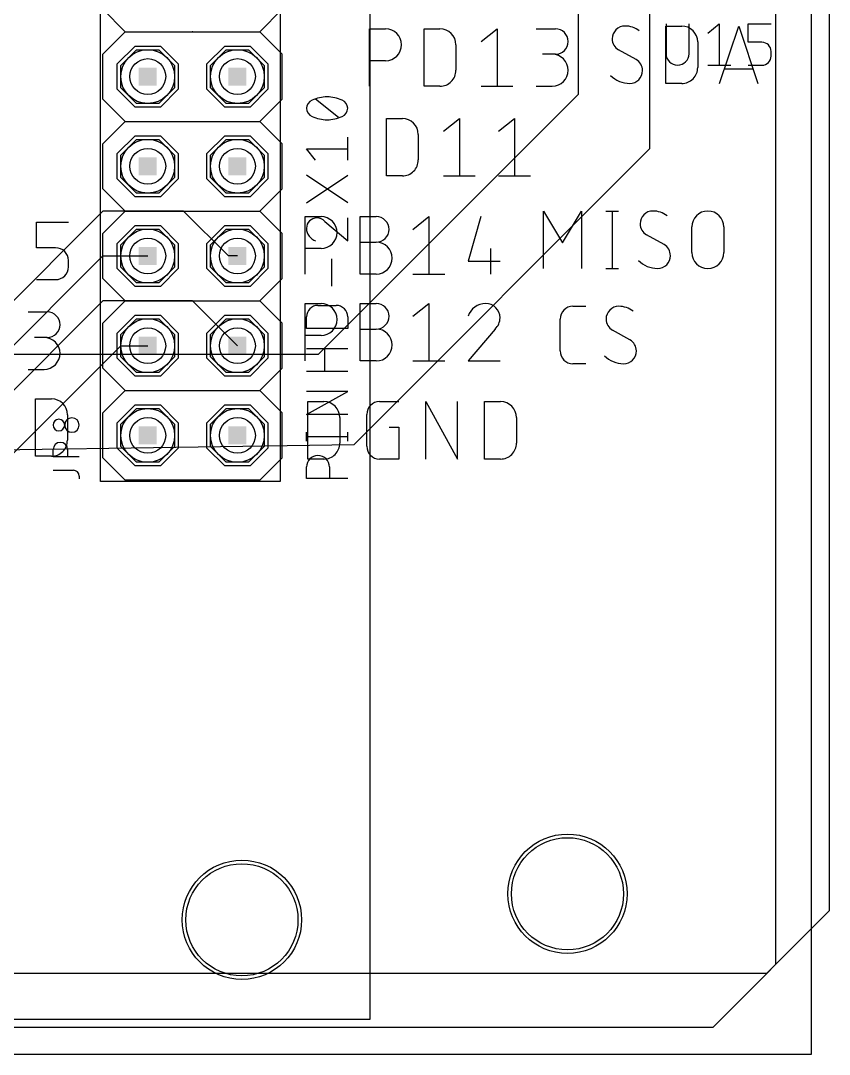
# Model space of a CAD drawing. Extents: x -1.9 to 15.8, y 0 to 5.9.
# Drawn here: x 12.768 to 13.67, y 1.6 to 2.752 of the extents above; entities that cross this region are included whole.
import ezdxf

# ---------------------------------------------------------------- set-up
doc = ezdxf.new("R2010")
doc.units = 0
for name, color, linetype in [('1', 12, 'CONTINUOUS'), ('116', 5, 'CONTINUOUS'), ('15', 30, 'CONTINUOUS'), ('16', 132, 'CONTINUOUS'), ('17', 110, 'CONTINUOUS'), ('2', 41, 'CONTINUOUS'), ('20', 31, 'CONTINUOUS'), ('21', 253, 'CONTINUOUS'), ('23', 53, 'CONTINUOUS'), ('25', 253, 'CONTINUOUS'), ('27', 253, 'CONTINUOUS'), ('29', 253, 'CONTINUOUS'), ('30', 253, 'CONTINUOUS'), ('44', 253, 'CONTINUOUS'), ('51', 253, 'CONTINUOUS')]:
    doc.layers.add(name, color=color, linetype=linetype)

# ---------------------------------------------------------------- blocks, each defined once
blk = doc.blocks.new('RECT')
blk.add_solid([(-0.5, -0.5), (0.5, -0.5), (-0.5, 0.5), (0.5, 0.5)])
blk = doc.blocks.new('OCTAGONP')
blk.add_lwpolyline([(-0.5, -0.207107), (-0.5, 0.207107), (-0.207107, 0.5), (0.207107, 0.5), (0.5, 0.207107), (0.5, -0.207107), (0.207107, -0.5), (-0.207107, -0.5)], close=True)
blk = doc.blocks.new('ROUNDP')
blk.add_circle((0, 0), 0.5)

msp = doc.modelspace()

# ---------------------------------------------------------------- linework, layer by layer
at = {"layer": '1'}
for p, q in [((12.86, 2.49), (12.67, 2.3)), ((12.86, 2.49), (12.91, 2.49)), ((12.86, 2.44), (12.69, 2.27)), ((12.96, 2.44), (12.86, 2.44)), ((13.01, 2.39), (12.96, 2.44)), ((12.72, 2.23), (12.88, 2.39)), ((12.88, 2.39), (12.91, 2.39))]:
    msp.add_line(p, q, dxfattribs=at)
at = {"layer": '116'}
for p, q in [((13.1575, 3.82), (13.1575, 1.63875)), ((12.8575, 2.23875), (12.8575, 3.23875)), ((13.0575, 3.23875), (13.0575, 2.23875)), ((13.157375, 2.67925), (13.157375, 2.74325)), ((13.157375, 2.74325), (13.175153, 2.74325)), ((13.218085, 2.67925), (13.218085, 2.74325)), ((13.218085, 2.74325), (13.235862, 2.74325)), ((13.281676, 2.729028), (13.299454, 2.74325)), ((13.299454, 2.74325), (13.299454, 2.67925)), ((13.343217, 2.74325), (13.36455, 2.74325)), ((13.487665, 2.682375), (13.487665, 2.746375)), ((13.487665, 2.746375), (13.505443, 2.746375)), ((13.547702, 2.682375), (13.569035, 2.746375)), ((13.569035, 2.746375), (13.590368, 2.682375)), ((13.25364, 2.725472), (13.25364, 2.697028)), ((13.454569, 2.709042), (13.435014, 2.719708)), ((13.523221, 2.728597), (13.523221, 2.700153)), ((13.36455, 2.714805), (13.350328, 2.714805)), ((13.175153, 2.707694), (13.157375, 2.707694)), ((13.585035, 2.698375), (13.553035, 2.698375)), ((13.235862, 2.67925), (13.218085, 2.67925)), ((13.281676, 2.67925), (13.317232, 2.67925)), ((13.343217, 2.67925), (13.360994, 2.67925)), ((13.505443, 2.682375), (13.487665, 2.682375)), ((13.176125, 2.57925), (13.176125, 2.64325)), ((13.176125, 2.64325), (13.193903, 2.64325)), ((13.239717, 2.629028), (13.257494, 2.64325)), ((13.257494, 2.64325), (13.257494, 2.57925)), ((13.301257, 2.629028), (13.319035, 2.64325)), ((13.319035, 2.64325), (13.319035, 2.57925)), ((13.21168, 2.625472), (13.21168, 2.597028)), ((13.193903, 2.57925), (13.176125, 2.57925)), ((13.239717, 2.57925), (13.275272, 2.57925)), ((13.301257, 2.57925), (13.336812, 2.57925)), ((13.351125, 2.476125), (13.351125, 2.540125)), ((13.351125, 2.540125), (13.372458, 2.504569)), ((13.372458, 2.504569), (13.393792, 2.540125)), ((13.393792, 2.540125), (13.393792, 2.476125)), ((13.420733, 2.540125), (13.434956, 2.540125)), ((13.427844, 2.540125), (13.427844, 2.476125)), ((12.785989, 2.49918), (12.785989, 2.527625)), ((12.785989, 2.527625), (12.821544, 2.527625)), ((13.0855, 2.469875), (13.0855, 2.533875)), ((13.0855, 2.533875), (13.103278, 2.533875)), ((13.14704, 2.469875), (13.14704, 2.533875)), ((13.14704, 2.533875), (13.164818, 2.533875)), ((13.205699, 2.519653), (13.223476, 2.533875)), ((13.223476, 2.533875), (13.223476, 2.469875)), ((13.281461, 2.533875), (13.267239, 2.484097)), ((13.485692, 2.502792), (13.466136, 2.513458)), ((13.516736, 2.493903), (13.516736, 2.522347)), ((13.552292, 2.522347), (13.552292, 2.493903)), ((13.14704, 2.50543), (13.164818, 2.50543)), ((12.807322, 2.49918), (12.785989, 2.49918)), ((13.103278, 2.498319), (13.0855, 2.498319)), ((13.292128, 2.498319), (13.292128, 2.469875)), ((12.821544, 2.477847), (12.821544, 2.484958)), ((13.267239, 2.484097), (13.302794, 2.484097)), ((13.164818, 2.469875), (13.14704, 2.469875)), ((13.205699, 2.469875), (13.241254, 2.469875)), ((13.420733, 2.476125), (13.434956, 2.476125)), ((12.785989, 2.463625), (12.807322, 2.463625)), ((13.0855, 2.373), (13.0855, 2.437)), ((13.0855, 2.437), (13.103278, 2.437)), ((13.14704, 2.373), (13.14704, 2.437)), ((13.14704, 2.437), (13.164818, 2.437)), ((13.205699, 2.422778), (13.223476, 2.437)), ((13.223476, 2.437), (13.223476, 2.373)), ((13.384097, 2.433875), (13.398319, 2.433875)), ((12.776614, 2.427625), (12.797947, 2.427625)), ((13.14704, 2.408555), (13.164818, 2.408555)), ((13.297461, 2.408555), (13.267239, 2.373)), ((13.369875, 2.384097), (13.369875, 2.419653)), ((12.797947, 2.39918), (12.783725, 2.39918)), ((13.103278, 2.401444), (13.0855, 2.401444)), ((13.447707, 2.396542), (13.428151, 2.407208)), ((12.776614, 2.363625), (12.794392, 2.363625)), ((13.164818, 2.373), (13.14704, 2.373)), ((13.205699, 2.373), (13.241254, 2.373)), ((13.267239, 2.373), (13.302794, 2.373)), ((13.398319, 2.369875), (13.384097, 2.369875)), ((12.784864, 2.26675), (12.784864, 2.33075)), ((12.784864, 2.33075), (12.802642, 2.33075)), ((13.088625, 2.263625), (13.088625, 2.327625)), ((13.088625, 2.327625), (13.106403, 2.327625)), ((13.16849, 2.327625), (13.189824, 2.327625)), ((13.219911, 2.263625), (13.219911, 2.327625)), ((13.219911, 2.327625), (13.255467, 2.263625)), ((13.255467, 2.263625), (13.255467, 2.327625)), ((13.285554, 2.263625), (13.285554, 2.327625)), ((13.285554, 2.327625), (13.303332, 2.327625)), ((12.820419, 2.312972), (12.820419, 2.284528)), ((13.12418, 2.309847), (13.12418, 2.281403)), ((13.154268, 2.277847), (13.154268, 2.313403)), ((13.32111, 2.309847), (13.32111, 2.281403)), ((13.179157, 2.29918), (13.189824, 2.29918)), ((13.189824, 2.29918), (13.189824, 2.263625)), ((12.802642, 2.26675), (12.784864, 2.26675)), ((13.106403, 2.263625), (13.088625, 2.263625)), ((13.189824, 2.263625), (13.16849, 2.263625)), ((13.303332, 2.263625), (13.285554, 2.263625)), ((13.0575, 2.23875), (12.8575, 2.23875)), ((13.1575, 1.63875), (10.1475, 1.63875))]:
    msp.add_line(p, q, dxfattribs=at)
for centre, radius, start, end in [((13.175153, 2.725472), 0.017778, 270, 90), ((13.235862, 2.725472), 0.017778, 0, 90), ((13.36455, 2.729028), 0.014222, 270, 90), ((13.442125, 2.732153), 0.014222, 89.999504, 180), ((13.442125, 2.719708), 0.026667, 53.130102, 89.999471), ((13.505443, 2.728597), 0.017778, 0, 90), ((13.442347, 2.732153), 0.014444, 179.999836, 239.490049), ((13.360994, 2.697028), 0.017778, 270, 90), ((13.447236, 2.696597), 0.014444, 0.000046, 59.489839), ((13.235863, 2.697028), 0.017778, 269.999603, 0), ((13.447458, 2.696597), 0.014222, 270, 0), ((13.505443, 2.700153), 0.017778, 269.999603, 0), ((13.447458, 2.71242), 0.030045, 224.760812, 269.99988), ((13.193903, 2.625472), 0.017778, 0, 90), ((13.193903, 2.597028), 0.017778, 269.999603, 0), ((13.473247, 2.525903), 0.014222, 89.999504, 180), ((13.473247, 2.513458), 0.026667, 53.130102, 89.999471), ((13.534514, 2.522347), 0.017778, 0, 180), ((13.103278, 2.516097), 0.017778, 270, 90), ((13.164818, 2.519653), 0.014222, 270, 90), ((13.473469, 2.525903), 0.014444, 179.999836, 239.490049), ((13.164818, 2.487653), 0.017778, 270, 90), ((13.478359, 2.490347), 0.014444, 0.000046, 59.489839), ((12.807322, 2.484958), 0.014222, 0, 90), ((13.478581, 2.490347), 0.014222, 270, 0), ((13.534514, 2.493903), 0.017778, 180, 0), ((12.807322, 2.477847), 0.014222, 270, 0), ((13.478581, 2.50617), 0.030045, 224.760812, 269.99988), ((13.103278, 2.419222), 0.017778, 270, 90), ((13.164818, 2.422778), 0.014222, 270, 90), ((13.286794, 2.416444), 0.020556, 90.000082, 162.054879), ((13.286794, 2.421), 0.016, 0, 90), ((13.384097, 2.419653), 0.014222, 90.000496, 180), ((13.435263, 2.419653), 0.014222, 89.999504, 180), ((13.435262, 2.407208), 0.026667, 53.130102, 89.999471), ((12.797947, 2.413403), 0.014222, 270, 90), ((13.285609, 2.421), 0.017186, 313.60363, 359.999736), ((13.164818, 2.390778), 0.017778, 270, 90), ((13.435485, 2.419653), 0.014444, 179.999836, 239.490049), ((12.794392, 2.381403), 0.017778, 270, 90), ((13.440374, 2.384097), 0.014444, 0.000046, 59.489839), ((13.384097, 2.384097), 0.014222, 180, 270), ((13.440596, 2.39992), 0.030045, 224.760812, 269.99988), ((13.440596, 2.384097), 0.014222, 270, 0), ((12.802642, 2.312972), 0.017778, 0, 90), ((13.106403, 2.309847), 0.017778, 0, 90), ((13.16849, 2.313403), 0.014222, 90.000496, 180), ((13.303332, 2.309847), 0.017778, 0, 90), ((12.802642, 2.284528), 0.017778, 269.999603, 0), ((13.106403, 2.281403), 0.017778, 269.999603, 0), ((13.16849, 2.277847), 0.014222, 180, 270), ((13.303332, 2.281403), 0.017778, 269.999603, 0)]:
    msp.add_arc(centre, radius, start, end, dxfattribs=at)
at = {"layer": '15'}
for p, q in [((13.61, 3.81), (13.61, 1.7)), ((13.47, 2.61), (13.47, 3.77)), ((13.39, 3.75), (13.39, 2.67)), ((13.39, 2.67), (13.1, 2.38)), ((13.14, 2.28), (13.47, 2.61)), ((13.1, 2.38), (10.66, 2.38)), ((11.87, 2.26), (13.14, 2.28)), ((13.61, 1.7), (13.6, 1.69)), ((13.6, 1.69), (1.35, 1.69))]:
    msp.add_line(p, q, dxfattribs=at)
at = {"layer": '16'}
for p, q in [((12.86, 2.54), (12.63, 2.31)), ((12.95, 2.54), (12.86, 2.54)), ((13, 2.49), (12.95, 2.54)), ((13.01, 2.49), (13, 2.49))]:
    msp.add_line(p, q, dxfattribs=at)
at = {"layer": '2'}
for p, q in [((13.67, 3.8), (13.67, 1.76)), ((13.67, 1.76), (13.54, 1.63)), ((13.54, 1.63), (1.33, 1.63))]:
    msp.add_line(p, q, dxfattribs=at)
at = {"layer": '20'}
for p, q in [((13.65, 1.6), (13.65, 3.85)), ((0.8, 1.6), (13.65, 1.6))]:
    msp.add_line(p, q, dxfattribs=at)
for centre in [(13.378, 1.779), (13.015, 1.75)]:
    msp.add_circle(centre, 0.0625, dxfattribs=at)
at = {"layer": '21'}
for p, q in [((12.885, 2.74), (12.86, 2.765)), ((13.035, 2.74), (13.06, 2.765)), ((12.86, 2.715), (12.885, 2.74)), ((12.885, 2.74), (13.035, 2.74)), ((13.06, 2.715), (13.035, 2.74)), ((12.86, 2.665), (12.86, 2.715)), ((13.06, 2.665), (13.06, 2.715)), ((12.885, 2.64), (12.86, 2.665)), ((13.035, 2.64), (13.06, 2.665)), ((12.86, 2.615), (12.885, 2.64)), ((12.885, 2.64), (13.035, 2.64)), ((13.06, 2.615), (13.035, 2.64)), ((12.86, 2.565), (12.86, 2.615)), ((13.06, 2.565), (13.06, 2.615)), ((12.885, 2.54), (12.86, 2.565)), ((13.035, 2.54), (13.06, 2.565)), ((12.86, 2.515), (12.885, 2.54)), ((12.885, 2.54), (13.035, 2.54)), ((13.06, 2.515), (13.035, 2.54)), ((12.86, 2.465), (12.86, 2.515)), ((13.06, 2.465), (13.06, 2.515)), ((12.885, 2.44), (12.86, 2.465)), ((13.035, 2.44), (13.06, 2.465)), ((12.86, 2.415), (12.885, 2.44)), ((12.885, 2.44), (13.035, 2.44)), ((13.06, 2.415), (13.035, 2.44)), ((12.86, 2.365), (12.86, 2.415)), ((13.06, 2.365), (13.06, 2.415)), ((12.885, 2.34), (12.86, 2.365)), ((13.035, 2.34), (13.06, 2.365)), ((12.86, 2.315), (12.885, 2.34)), ((12.885, 2.34), (13.035, 2.34)), ((13.06, 2.315), (13.035, 2.34)), ((12.86, 2.265), (12.86, 2.315)), ((13.06, 2.265), (13.06, 2.315)), ((12.885, 2.24), (12.86, 2.265)), ((13.035, 2.24), (13.06, 2.265)), ((13.035, 2.24), (12.885, 2.24))]:
    msp.add_line(p, q, dxfattribs=at)
at = {"layer": '23'}
msp.add_point((12.96, 2.74), dxfattribs=at)
at = {"layer": '25'}
for p, q in [((13.487975, 2.74865), (13.487975, 2.715428)), ((13.51353, 2.715428), (13.51353, 2.74865)), ((13.534475, 2.738428), (13.547252, 2.74865)), ((13.547252, 2.74865), (13.547252, 2.70265)), ((13.579474, 2.728206), (13.579474, 2.74865)), ((13.579474, 2.74865), (13.60503, 2.74865)), ((13.594808, 2.728206), (13.579474, 2.728206)), ((13.60503, 2.712873), (13.60503, 2.717984)), ((13.534475, 2.70265), (13.56003, 2.70265)), ((13.579474, 2.70265), (13.594808, 2.70265)), ((12.8045, 2.266111), (12.8045, 2.274167)), ((12.820611, 2.274167), (12.820611, 2.266111)), ((12.8335, 2.266111), (12.8045, 2.266111)), ((12.8045, 2.251167), (12.827056, 2.251167)), ((12.8335, 2.244722), (12.8335, 2.2415))]:
    msp.add_line(p, q, dxfattribs=at)
for centre, radius, start, end in [((13.594808, 2.717984), 0.010222, 0, 90), ((13.500752, 2.715428), 0.012778, 180, 0), ((13.594808, 2.712873), 0.010222, 270, 0), ((12.810945, 2.301544), 0.006444, 90, 270), ((12.810945, 2.301544), 0.006445, 270, 90), ((12.825445, 2.301544), 0.008055, 90, 270), ((12.825445, 2.301544), 0.008056, 270, 90), ((12.812556, 2.274167), 0.008056, 0, 180), ((12.827056, 2.244722), 0.006444, 0, 90)]:
    msp.add_arc(centre, radius, start, end, dxfattribs=at)
at = {"layer": '27'}
for p, q in [((13.122778, 2.644388), (13.097222, 2.664833)), ((13.133, 2.596833), (13.133, 2.622388)), ((13.097222, 2.596833), (13.087, 2.60961)), ((13.087, 2.60961), (13.133, 2.60961)), ((13.133, 2.549277), (13.087, 2.579944)), ((13.087, 2.549277), (13.133, 2.579944)), ((13.107445, 2.528555), (13.133, 2.506833)), ((13.133, 2.506833), (13.133, 2.532388)), ((13.115111, 2.456277), (13.115111, 2.486944)), ((13.099778, 2.434888), (13.120222, 2.434888)), ((13.087, 2.409333), (13.087, 2.422111)), ((13.133, 2.422111), (13.133, 2.409333)), ((13.133, 2.409333), (13.087, 2.409333)), ((13.087, 2.386889), (13.133, 2.386889)), ((13.107445, 2.361333), (13.107445, 2.386889)), ((13.133, 2.361333), (13.087, 2.361333)), ((13.087, 2.313333), (13.133, 2.338889)), ((13.133, 2.338889), (13.087, 2.338889)), ((13.133, 2.313333), (13.087, 2.313333)), ((13.087, 2.2835), (13.087, 2.293722)), ((13.133, 2.2835), (13.133, 2.293722)), ((13.087, 2.288611), (13.133, 2.288611)), ((13.087, 2.242), (13.087, 2.254778)), ((13.112556, 2.254778), (13.112556, 2.242)), ((13.133, 2.242), (13.087, 2.242))]:
    msp.add_line(p, q, dxfattribs=at)
for centre, radius, start, end in [((13.096455, 2.65461), 0.009455, 108.924048, 180.000149), ((13.11, 2.62948), 0.037908, 90.000127, 115.988859), ((13.11, 2.62948), 0.037908, 64.011232, 89.999968), ((13.123544, 2.65461), 0.009456, 0.000034, 71.074725), ((13.096455, 2.65461), 0.009455, 179.999972, 251.075831), ((13.123544, 2.65461), 0.009456, 288.925396, 359.999845), ((13.11, 2.679741), 0.037908, 244.0111, 269.999914), ((13.11, 2.679741), 0.037908, 269.999991, 295.988809), ((13.0985, 2.520888), 0.0115, 90, 180), ((13.0985, 2.520036), 0.012352, 43.603396, 90.000183), ((13.101774, 2.520888), 0.014774, 180.000126, 252.055396), ((13.099778, 2.422111), 0.012778, 90, 180), ((13.120222, 2.422111), 0.012778, 359.999448, 90), ((13.099778, 2.254778), 0.012778, 0, 180)]:
    msp.add_arc(centre, radius, start, end, dxfattribs=at)
at = {"layer": '29'}
for centre in [(13.378, 1.779), (13.015, 1.75)]:
    msp.add_circle(centre, 0.0665, dxfattribs=at)
at = {"layer": '30'}
for centre in [(13.378, 1.779), (13.015, 1.75)]:
    msp.add_circle(centre, 0.0665, dxfattribs=at)
at = {"layer": '44'}
for centre in [(12.91, 2.69), (13.01, 2.69), (12.91, 2.59), (13.01, 2.59), (12.91, 2.49), (13.01, 2.49), (12.91, 2.39), (13.01, 2.39), (12.91, 2.29), (13.01, 2.29)]:
    msp.add_circle(centre, 0.02, dxfattribs=at)

# ---------------------------------------------------------------- block references
at = {"layer": '17', "xscale": 0.06, "yscale": 0.06, "rotation": 90}
for name, p in [('OCTAGONP', (12.91, 2.69)), ('ROUNDP', (12.91, 2.69)), ('ROUNDP', (12.91, 2.69)), ('OCTAGONP', (12.91, 2.69)), ('OCTAGONP', (13.01, 2.69)), ('ROUNDP', (13.01, 2.69)), ('ROUNDP', (13.01, 2.69)), ('OCTAGONP', (13.01, 2.69)), ('OCTAGONP', (12.91, 2.59)), ('ROUNDP', (12.91, 2.59)), ('ROUNDP', (12.91, 2.59)), ('OCTAGONP', (12.91, 2.59)), ('OCTAGONP', (13.01, 2.59)), ('ROUNDP', (13.01, 2.59)), ('ROUNDP', (13.01, 2.59)), ('OCTAGONP', (13.01, 2.59)), ('OCTAGONP', (12.91, 2.49)), ('ROUNDP', (12.91, 2.49)), ('ROUNDP', (12.91, 2.49)), ('OCTAGONP', (12.91, 2.49)), ('OCTAGONP', (13.01, 2.49)), ('ROUNDP', (13.01, 2.49)), ('ROUNDP', (13.01, 2.49)), ('OCTAGONP', (13.01, 2.49)), ('OCTAGONP', (12.91, 2.39)), ('ROUNDP', (12.91, 2.39)), ('ROUNDP', (12.91, 2.39)), ('OCTAGONP', (12.91, 2.39)), ('OCTAGONP', (13.01, 2.39)), ('ROUNDP', (13.01, 2.39)), ('ROUNDP', (13.01, 2.39)), ('OCTAGONP', (13.01, 2.39)), ('OCTAGONP', (12.91, 2.29)), ('ROUNDP', (12.91, 2.29)), ('ROUNDP', (12.91, 2.29)), ('OCTAGONP', (12.91, 2.29)), ('OCTAGONP', (13.01, 2.29)), ('ROUNDP', (13.01, 2.29)), ('ROUNDP', (13.01, 2.29)), ('OCTAGONP', (13.01, 2.29))]:
    msp.add_blockref(name, p, dxfattribs=at)
at = {"layer": '29', "xscale": 0.068, "yscale": 0.068, "rotation": 90}
for p in [(12.91, 2.69), (13.01, 2.69), (12.91, 2.59), (13.01, 2.59), (12.91, 2.49), (13.01, 2.49), (12.91, 2.39), (13.01, 2.39), (12.91, 2.29), (13.01, 2.29)]:
    msp.add_blockref('OCTAGONP', p, dxfattribs=at)
at = {"layer": '30', "xscale": 0.068, "yscale": 0.068, "rotation": 90}
for p in [(12.91, 2.69), (13.01, 2.69), (12.91, 2.59), (13.01, 2.59), (12.91, 2.49), (13.01, 2.49), (12.91, 2.39), (13.01, 2.39), (12.91, 2.29), (13.01, 2.29)]:
    msp.add_blockref('OCTAGONP', p, dxfattribs=at)
at = {"layer": '51', "xscale": 0.02, "yscale": 0.02, "rotation": 90}
for p in [(12.91, 2.69), (13.01, 2.69), (12.91, 2.59), (13.01, 2.59), (12.91, 2.49), (13.01, 2.49), (12.91, 2.39), (13.01, 2.39), (12.91, 2.29), (13.01, 2.29)]:
    msp.add_blockref('RECT', p, dxfattribs=at)

doc.saveas('drawing.dxf')
